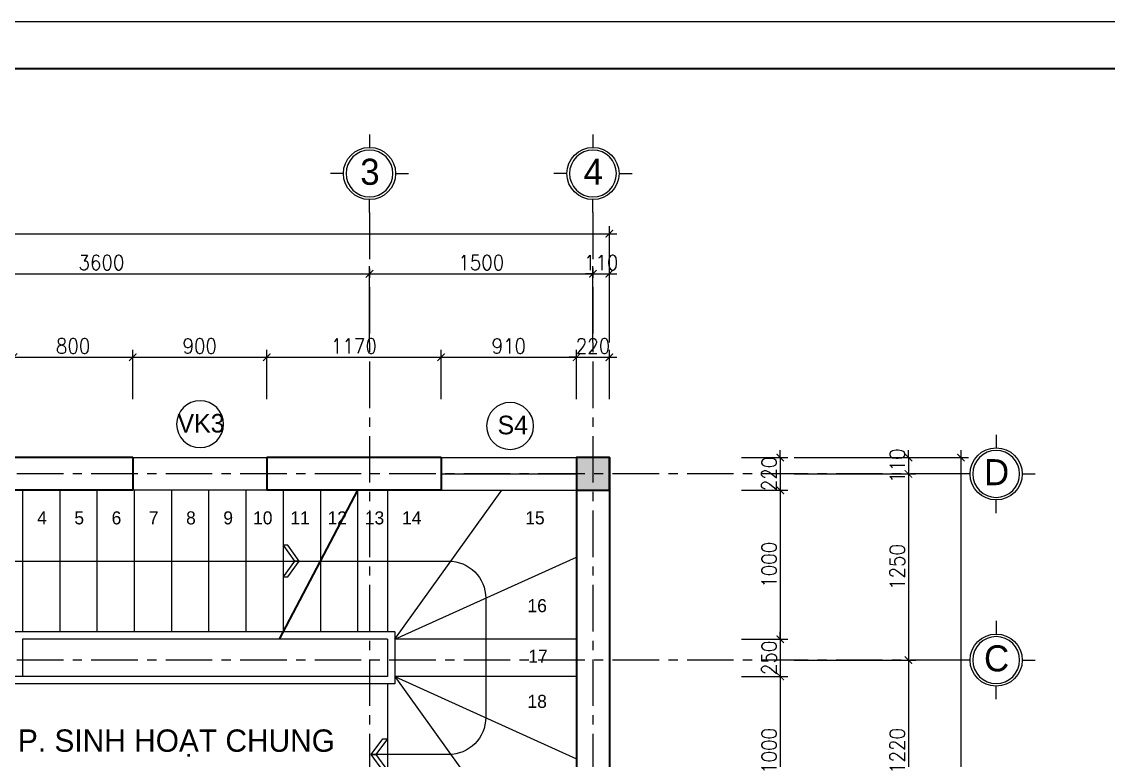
# Model space of a CAD drawing. Header units: millimetres. Extents: x -529782 to -142003, y -492574 to -273331.
# Drawn here: x -215026 to -207732, y -361484 to -356525 of the extents above; entities that cross this region are included whole.
import ezdxf
from ezdxf.enums import TextEntityAlignment as Align

# ---------------------------------------------------------------- set-up
doc = ezdxf.new("R2010")
doc.units = ezdxf.units.MM
doc.header["$LTSCALE"] = 500
doc.header["$MEASUREMENT"] = 0
doc.header["$PDMODE"] = 3
doc.linetypes.add('CENTER', pattern=[2, 1.25, -0.25, 0.25, -0.25])
doc.layers.get('0').update_dxf_attribs({"linetype": 'CONTINUOUS', "lineweight": 13})
doc.layers.get('Defpoints').update_dxf_attribs({"color": 255, "linetype": 'CONTINUOUS', "lineweight": 13})
for name, color, linetype, lineweight in [('1.cat 30', 30, 'CONTINUOUS', 35), ('1.cot', 2, 'CONTINUOUS', 35), ('2.thay 145', 145, 'CONTINUOUS', 18), ('3.manh 08', 8, 'CONTINUOUS', 9), ('4.dim 08', 8, 'CONTINUOUS', 13), ('7.tim 67', 67, 'CENTER', 9), ('9.text \xad white', 7, 'CONTINUOUS', 15), ('CA.thay 145', 145, 'CONTINUOUS', 18)]:
    doc.layers.add(name, color=color, linetype=linetype, lineweight=lineweight)
doc.styles.add('CA.JSC1', font='')
doc.styles.get("Standard").update_dxf_attribs({"font": 'txt.shx', "width": 0.9})
doc.styles.add('VnAvantH', font='')
doc.styles.get('CA.JSC1').set_extended_font_data('.VnAvantH')
doc.styles.get('VnAvantH').set_extended_font_data('.VnAvantH')
doc.dimstyles.new('CA 50', dxfattribs={"dimscale": 0, "dimtxt": 100, "dimasz": 50, "dimexe": 50, "dimexo": 0, "dimgap": 25, "dimtad": 1, "dimdec": 0, "dimzin": 0, "dimdsep": 46, "dimtxsty": 'Standard', "dimblk": 'ARCHTICK', "dimcen": 0.09, "dimdle": 50, "dimclrd": 256, "dimclre": 256, "dimclrt": 7, "dimadec": 0, "dimazin": 0, "dimtfac": 1, "dimtdec": 0, "dimtix": 1, "dimtmove": 2, "dimatfit": 3, "dimldrblk": 'DOT', "dimfxl": 1, "dimtolj": 1, "dimtzin": 0, "dimarcsym": 0})

# ---------------------------------------------------------------- blocks, each defined once
blk = doc.blocks.new('mui ten')
at = {"layer": '2.thay 145', "color": 2}
for points in [[(215.9530817739433, 213.65967309798), (154.2804254583607, 213.65967309798), (0, 0), (61.67265631558257, 0)], [(61.67265631558257, 0), (0, 0), (154.2804254583607, -213.6596730979509), (215.9530817739433, -213.6596730979509)]]:
    blk.add_lwpolyline(points, close=True, dxfattribs=at)
blk = doc.blocks.new('khung co loan')
at = {"layer": '1.cat 30'}
blk.add_lwpolyline([(1158.281703106128, -14553.47590842255), (1158.281703106128, -303.4759079545038), (20658.28170374641, -303.4759079545038), (20658.28170374641, -14553.47590842255)], close=True, dxfattribs=at)
at = {"layer": '3.manh 08'}
blk.add_lwpolyline([(0, -14850.00000048772), (21000.00000000023, -14850.00000048772), (21000.00000000023, -4.877219907939434e-07), (0, -4.877219907939434e-07)], close=True, dxfattribs=at)
blk = doc.blocks.new('A$C41BA5761')
at = {"layer": '2.thay 145'}
blk.add_lwpolyline([(839.9994073519047, 524.9998310285737, -3898660.642287513), (839.9994073521084, 525.0001542164828, 1.154242490888426e-06), (839.9994073524431, 524.9999926225864, 1.154242490888426e-06)], format="xyb", dxfattribs=at)
at = {"layer": '3.manh 08'}
for p, q in [((524.9994049160159, 1050.000159478077), (524.9994049160159, 875.0001713204256)), ((174.9994048396911, 525.0001523148676), (-0.000583361616008915, 525.0001523148676)), ((874.9994049923262, 525.0001523148676), (1049.999393193633, 525.0001523148676)), ((524.9994049160159, 0.0001831847475841641), (524.9994049160159, 175.000171342399))]:
    blk.add_line(p, q, dxfattribs=at)
blk.add_arc((524.9994049160159, 525.0001713313977), 349.9999999890093, 359.9999968883953, 359.9999381014106, dxfattribs=at)
blk = doc.blocks.new('_ArchTick')
at = {"color": 1, "linetype": 'ByBlock', "const_width": 0.150000081}
blk.add_lwpolyline([(-0.5000002699998731, -0.5000002699998731), (0.5000002699998731, 0.5000002699998731)], dxfattribs=at)
blk = doc.blocks.new('*D630')
at = {"layer": '7.tim 67', "linetype": 'Continuous', "lineweight": -2, "transparency": 16777216}
for p, q in [((4960.000000000058, 2483.999999999942), (8659.999999999302, 2483.999999999942)), ((5010.000000000058, 2022.499999999942), (5010.000000000058, 2533.999999999942)), ((8609.999999999302, 2022.499999999942), (8609.999999999302, 2533.999999999942))]:
    blk.add_line(p, q, dxfattribs=at)
at = {"layer": 'Defpoints', "color": 0, "linetype": 'Continuous', "transparency": 16777216}
for p in [(8609.999999999302, 2483.999999999942), (5010.000000000058, 2022.499999999942), (8609.999999999302, 2022.499999999942)]:
    blk.add_point(p, dxfattribs=at)
at = {"layer": '7.tim 67', "linetype": 'Continuous', "lineweight": -2, "transparency": 16777216, "xscale": 50, "yscale": 50, "zscale": 50, "rotation": 180}
blk.add_blockref('_ArchTick', (5010.000000000058, 2483.999999999942), dxfattribs=at)
at = {"layer": '7.tim 67', "linetype": 'Continuous', "lineweight": -2, "transparency": 16777216, "xscale": 50, "yscale": 50, "zscale": 50}
blk.add_blockref('_ArchTick', (8609.999999999302, 2483.999999999942), dxfattribs=at)
at = {"layer": '7.tim 67', "color": 7, "linetype": 'Continuous', "transparency": 16777216, "insert": (6809.99999999968, 2558.999999999942), "char_height": 100, "attachment_point": 5}
blk.add_mtext('\\A1;3600', dxfattribs=at)
blk = doc.blocks.new('_DOT')
at = {"color": 1, "linetype": 'ByBlock'}
blk.add_line((-0.5, 0), (-1, 0), dxfattribs=at)
at = {"color": 1, "linetype": 'ByBlock', "const_width": 0.5}
blk.add_lwpolyline([(-0.25, 0, 1), (0.25, 0, 1)], format="xyb", close=True, dxfattribs=at)
blk = doc.blocks.new('*D631')
at = {"layer": '7.tim 67', "linetype": 'Continuous', "lineweight": -2, "transparency": 16777216}
for p, q in [((8559.999999999302, 2483.999999999942), (10160.00000000006, 2483.999999999942)), ((8609.999999999302, 2022.499999999942), (8609.999999999302, 2533.999999999942)), ((10110.00000000006, 2022.499999999942), (10110.00000000006, 2533.999999999942))]:
    blk.add_line(p, q, dxfattribs=at)
at = {"layer": 'Defpoints', "color": 0, "linetype": 'Continuous', "transparency": 16777216}
for p in [(10110.00000000006, 2483.999999999942), (8609.999999999302, 2022.499999999942), (10110.00000000006, 2022.499999999942)]:
    blk.add_point(p, dxfattribs=at)
at = {"layer": '7.tim 67', "linetype": 'Continuous', "lineweight": -2, "transparency": 16777216, "xscale": 50, "yscale": 50, "zscale": 50, "rotation": 180}
blk.add_blockref('_ArchTick', (8609.999999999302, 2483.999999999942), dxfattribs=at)
at = {"layer": '7.tim 67', "linetype": 'Continuous', "lineweight": -2, "transparency": 16777216, "xscale": 50, "yscale": 50, "zscale": 50}
blk.add_blockref('_ArchTick', (10110.00000000006, 2483.999999999942), dxfattribs=at)
at = {"layer": '7.tim 67', "color": 7, "linetype": 'Continuous', "transparency": 16777216, "insert": (9359.99999999968, 2558.999999999942), "char_height": 100, "attachment_point": 5}
blk.add_mtext('\\A1;1500', dxfattribs=at)
blk = doc.blocks.new('*D632')
at = {"layer": '7.tim 67', "linetype": 'Continuous', "lineweight": -2, "transparency": 16777216}
for p, q in [((10110.00000000006, 2483.999999999942), (10060.00000000006, 2483.999999999942)), ((10110.00000000006, 2022.499999999942), (10110.00000000006, 2533.999999999942)), ((10110.00000000006, 2483.999999999942), (10220.00000000006, 2483.999999999942)), ((10220.00000000006, 2022.499999999942), (10220.00000000006, 2533.999999999942)), ((10220.00000000006, 2483.999999999942), (10270.00000000006, 2483.999999999942))]:
    blk.add_line(p, q, dxfattribs=at)
at = {"layer": 'Defpoints', "color": 0, "linetype": 'Continuous', "transparency": 16777216}
for p in [(10220.00000000006, 2483.999999999942), (10110.00000000006, 2022.499999999942), (10220.00000000006, 2022.499999999942)]:
    blk.add_point(p, dxfattribs=at)
at = {"layer": '7.tim 67', "linetype": 'Continuous', "lineweight": -2, "transparency": 16777216, "xscale": 50, "yscale": 50, "zscale": 50}
blk.add_blockref('_ArchTick', (10110.00000000006, 2483.999999999942), dxfattribs=at)
at = {"layer": '7.tim 67', "linetype": 'Continuous', "lineweight": -2, "transparency": 16777216, "xscale": 50, "yscale": 50, "zscale": 50, "rotation": 180}
blk.add_blockref('_ArchTick', (10220.00000000006, 2483.999999999942), dxfattribs=at)
at = {"layer": '7.tim 67', "color": 7, "linetype": 'Continuous', "transparency": 16777216, "insert": (10165.00000000006, 2558.999999999942), "char_height": 100, "attachment_point": 5}
blk.add_mtext('\\A1;110', dxfattribs=at)
blk = doc.blocks.new('*D633')
at = {"layer": '7.tim 67', "linetype": 'Continuous', "lineweight": -2, "transparency": 16777216}
for p, q in [((5.820766091346741e-11, 2022.499999999942), (5.825542213863416e-11, 2802.499999999942)), ((10220.00000000006, 2022.499999999942), (10220.00000000006, 2802.499999999942)), ((-49.99999999994175, 2752.499999999942), (10270.00000000006, 2752.499999999942))]:
    blk.add_line(p, q, dxfattribs=at)
at = {"layer": 'Defpoints', "color": 0, "linetype": 'Continuous', "transparency": 16777216}
for p in [(10220.00000000006, 2752.499999999942), (5.820766091346741e-11, 2022.499999999942), (10220.00000000006, 2022.499999999942)]:
    blk.add_point(p, dxfattribs=at)
at = {"layer": '7.tim 67', "linetype": 'Continuous', "lineweight": -2, "transparency": 16777216, "xscale": 50, "yscale": 50, "zscale": 50, "rotation": 180}
blk.add_blockref('_ArchTick', (5.825236052163629e-11, 2752.499999999942), dxfattribs=at)
at = {"layer": '7.tim 67', "linetype": 'Continuous', "lineweight": -2, "transparency": 16777216, "xscale": 50, "yscale": 50, "zscale": 50}
blk.add_blockref('_ArchTick', (10220.00000000006, 2752.499999999942), dxfattribs=at)
at = {"layer": '7.tim 67', "color": 7, "linetype": 'Continuous', "transparency": 16777216, "insert": (5110.000000000058, 2827.499999999942), "char_height": 100, "attachment_point": 5}
blk.add_mtext('\\A1;10220', dxfattribs=at)
blk = doc.blocks.new('*D646')
at = {"layer": '7.tim 67', "linetype": 'Continuous', "lineweight": -2, "transparency": 16777216}
for p, q in [((11460.49999999994, 1250.000000000058), (12277.99999999994, 1250.000000000058)), ((12227.99999999994, 1250.000000000058), (12227.99999999994, 1300.000000000058)), ((12227.99999999994, 1250.000000000058), (12227.99999999994, 1140.000000000058)), ((11460.49999999994, 1140.000000000058), (12277.99999999994, 1140.000000000058)), ((12227.99999999994, 1140.000000000058), (12227.99999999994, 1090.000000000058))]:
    blk.add_line(p, q, dxfattribs=at)
at = {"layer": 'Defpoints', "color": 0, "linetype": 'Continuous', "transparency": 16777216}
for p in [(11460.49999999994, 1250.000000000058), (11460.49999999994, 1140.000000000058), (12227.99999999994, 1140.000000000058)]:
    blk.add_point(p, dxfattribs=at)
at = {"layer": '7.tim 67', "linetype": 'Continuous', "lineweight": -2, "transparency": 16777216, "xscale": 50, "yscale": 50, "zscale": 50}
for p, rotation in [((12227.99999999994, 1250.000000000058), 270), ((12227.99999999994, 1140.000000000058), 90)]:
    blk.add_blockref('_ArchTick', p, dxfattribs=dict(at, rotation=rotation))
at = {"layer": '7.tim 67', "color": 7, "linetype": 'Continuous', "transparency": 16777216, "insert": (12152.99999999994, 1195.00000000006), "char_height": 100, "attachment_point": 5, "rotation": 90}
blk.add_mtext('\\A1;110', dxfattribs=at)
blk = doc.blocks.new('*D647')
at = {"layer": '7.tim 67', "linetype": 'Continuous', "lineweight": -2, "transparency": 16777216}
for p, q in [((12227.99999999994, 1190.000000000058), (12227.99999999994, -160.0000000000002)), ((11460.49999999994, 1140.000000000058), (12277.99999999994, 1140.000000000058)), ((11460.49999999994, -110), (12277.99999999994, -110.0000000000002))]:
    blk.add_line(p, q, dxfattribs=at)
at = {"layer": 'Defpoints', "color": 0, "linetype": 'Continuous', "transparency": 16777216}
for p in [(11460.49999999994, 1140.000000000058), (11460.49999999994, -110), (12227.99999999994, -110.0000000000002)]:
    blk.add_point(p, dxfattribs=at)
at = {"layer": '7.tim 67', "linetype": 'Continuous', "lineweight": -2, "transparency": 16777216, "xscale": 50, "yscale": 50, "zscale": 50}
for p, rotation in [((12227.99999999994, 1140.000000000058), 90), ((12227.99999999994, -110.0000000000002), 270)]:
    blk.add_blockref('_ArchTick', p, dxfattribs=dict(at, rotation=rotation))
at = {"layer": '7.tim 67', "color": 7, "linetype": 'Continuous', "transparency": 16777216, "insert": (12152.99999999994, 515.0000000000308), "char_height": 100, "attachment_point": 5, "rotation": 90}
blk.add_mtext('\\A1;1250', dxfattribs=at)
blk = doc.blocks.new('*D648')
at = {"layer": '7.tim 67', "linetype": 'Continuous', "lineweight": -2, "transparency": 16777216}
for p, q in [((12227.99999999994, -60.00000000000021), (12227.99999999994, -1379.999999999942)), ((11460.49999999994, -110), (12277.99999999994, -110.0000000000002)), ((11460.49999999994, -1329.999999999942), (12277.99999999994, -1329.999999999942))]:
    blk.add_line(p, q, dxfattribs=at)
at = {"layer": 'Defpoints', "color": 0, "linetype": 'Continuous', "transparency": 16777216}
for p in [(11460.49999999994, -110), (11460.49999999994, -1329.999999999942), (12227.99999999994, -1329.999999999942)]:
    blk.add_point(p, dxfattribs=at)
at = {"layer": '7.tim 67', "linetype": 'Continuous', "lineweight": -2, "transparency": 16777216, "xscale": 50, "yscale": 50, "zscale": 50}
for p, rotation in [((12227.99999999994, -110.0000000000002), 90), ((12227.99999999994, -1329.999999999942), 270)]:
    blk.add_blockref('_ArchTick', p, dxfattribs=dict(at, rotation=rotation))
at = {"layer": '7.tim 67', "color": 7, "linetype": 'Continuous', "transparency": 16777216, "insert": (12152.99999999994, -719.9999999999692), "char_height": 100, "attachment_point": 5, "rotation": 90}
blk.add_mtext('\\A1;1220', dxfattribs=at)
blk = doc.blocks.new('*D652')
at = {"layer": '7.tim 67', "linetype": 'Continuous', "lineweight": -2, "transparency": 16777216}
for p, q in [((11460.49999999994, 1250.000000000058), (12630.49999999994, 1250.000000000058)), ((12580.49999999994, 1300.000000000058), (12580.49999999994, -8269.999999999885)), ((11460.49999999994, -8219.999999999884), (12630.49999999994, -8219.999999999885))]:
    blk.add_line(p, q, dxfattribs=at)
at = {"layer": 'Defpoints', "color": 0, "linetype": 'Continuous', "transparency": 16777216}
for p in [(11460.49999999994, 1250.000000000058), (11460.49999999994, -8219.999999999884), (12580.49999999994, -8219.999999999885)]:
    blk.add_point(p, dxfattribs=at)
at = {"layer": '7.tim 67', "linetype": 'Continuous', "lineweight": -2, "transparency": 16777216, "xscale": 50, "yscale": 50, "zscale": 50}
for p, rotation in [((12580.49999999994, 1250.000000000058), 90), ((12580.49999999994, -8219.999999999885), 270)]:
    blk.add_blockref('_ArchTick', p, dxfattribs=dict(at, rotation=rotation))
at = {"layer": '7.tim 67', "color": 7, "linetype": 'Continuous', "transparency": 16777216, "insert": (12505.49999999994, -3484.999999999911), "char_height": 100, "attachment_point": 5, "rotation": 90}
blk.add_mtext('\\A1;9470', dxfattribs=at)
blk = doc.blocks.new('*D471')
at = {"layer": '4.dim 08', "lineweight": -2, "transparency": 16777216}
for p, q in [((-215081.4537180985, -359059), (-215081.4537180985, -358727.5)), ((-214281.4537180975, -359059), (-214281.4537180975, -358727.5)), ((-215131.4537180985, -358777.5), (-214231.4537180975, -358777.5))]:
    blk.add_line(p, q, dxfattribs=at)
at = {"layer": 'Defpoints', "color": 0, "transparency": 16777216}
for p in [(-214281.4537180975, -358777.5), (-215081.4537180985, -359059), (-214281.4537180975, -359059)]:
    blk.add_point(p, dxfattribs=at)
at = {"layer": '4.dim 08', "lineweight": -2, "transparency": 16777216, "xscale": 50, "yscale": 50, "zscale": 50, "rotation": 180}
blk.add_blockref('_ArchTick', (-215081.4537180985, -358777.5), dxfattribs=at)
at = {"layer": '4.dim 08', "lineweight": -2, "transparency": 16777216, "xscale": 50, "yscale": 50, "zscale": 50}
blk.add_blockref('_ArchTick', (-214281.4537180975, -358777.5), dxfattribs=at)
at = {"layer": '4.dim 08', "color": 7, "transparency": 16777216, "insert": (-214681.453718098, -358702.5), "char_height": 100, "attachment_point": 5}
blk.add_mtext('\\A1;800', dxfattribs=at)
blk = doc.blocks.new('*D472')
at = {"layer": '4.dim 08', "lineweight": -2, "transparency": 16777216}
for p, q in [((-212211.4537180975, -359059), (-212211.4537180975, -358727.5)), ((-211301.4537180976, -359059), (-211301.4537180976, -358727.5)), ((-212261.4537180975, -358777.5), (-211251.4537180976, -358777.5))]:
    blk.add_line(p, q, dxfattribs=at)
at = {"layer": 'Defpoints', "color": 0, "transparency": 16777216}
for p in [(-211301.4537180976, -358777.5), (-212211.4537180975, -359059), (-211301.4537180976, -359059)]:
    blk.add_point(p, dxfattribs=at)
at = {"layer": '4.dim 08', "lineweight": -2, "transparency": 16777216, "xscale": 50, "yscale": 50, "zscale": 50, "rotation": 180}
blk.add_blockref('_ArchTick', (-212211.4537180975, -358777.5), dxfattribs=at)
at = {"layer": '4.dim 08', "lineweight": -2, "transparency": 16777216, "xscale": 50, "yscale": 50, "zscale": 50}
blk.add_blockref('_ArchTick', (-211301.4537180976, -358777.5), dxfattribs=at)
at = {"layer": '4.dim 08', "color": 7, "transparency": 16777216, "insert": (-211756.4537180975, -358702.5), "char_height": 100, "attachment_point": 5}
blk.add_mtext('\\A1;910', dxfattribs=at)
blk = doc.blocks.new('*D473')
at = {"layer": '4.dim 08', "lineweight": -2, "transparency": 16777216}
for p, q in [((-211301.4537180976, -359059), (-211301.4537180976, -358727.5)), ((-211081.4537180976, -359059), (-211081.4537180976, -358727.5)), ((-211301.4537180976, -358777.5), (-211351.4537180976, -358777.5)), ((-211301.4537180976, -358777.5), (-211081.4537180976, -358777.5)), ((-211081.4537180976, -358777.5), (-211031.4537180976, -358777.5))]:
    blk.add_line(p, q, dxfattribs=at)
at = {"layer": 'Defpoints', "color": 0, "transparency": 16777216}
for p in [(-211081.4537180976, -358777.5), (-211301.4537180976, -359059), (-211081.4537180976, -359059)]:
    blk.add_point(p, dxfattribs=at)
at = {"layer": '4.dim 08', "lineweight": -2, "transparency": 16777216, "xscale": 50, "yscale": 50, "zscale": 50}
blk.add_blockref('_ArchTick', (-211301.4537180976, -358777.5), dxfattribs=at)
at = {"layer": '4.dim 08', "lineweight": -2, "transparency": 16777216, "xscale": 50, "yscale": 50, "zscale": 50, "rotation": 180}
blk.add_blockref('_ArchTick', (-211081.4537180976, -358777.5), dxfattribs=at)
at = {"layer": '4.dim 08', "color": 7, "transparency": 16777216, "insert": (-211191.4537180976, -358702.5), "char_height": 100, "attachment_point": 5}
blk.add_mtext('\\A1;220', dxfattribs=at)
blk = doc.blocks.new('*D475')
at = {"layer": '4.dim 08', "lineweight": -2, "transparency": 16777216}
for p, q in [((-214281.4537180975, -359059), (-214281.4537180975, -358727.5)), ((-213381.4537180975, -359059), (-213381.4537180975, -358727.5)), ((-214331.4537180975, -358777.5), (-213331.4537180975, -358777.5))]:
    blk.add_line(p, q, dxfattribs=at)
at = {"layer": 'Defpoints', "color": 0, "transparency": 16777216}
for p in [(-213381.4537180975, -358777.5), (-214281.4537180975, -359059), (-213381.4537180975, -359059)]:
    blk.add_point(p, dxfattribs=at)
at = {"layer": '4.dim 08', "lineweight": -2, "transparency": 16777216, "xscale": 50, "yscale": 50, "zscale": 50, "rotation": 180}
blk.add_blockref('_ArchTick', (-214281.4537180975, -358777.5), dxfattribs=at)
at = {"layer": '4.dim 08', "lineweight": -2, "transparency": 16777216, "xscale": 50, "yscale": 50, "zscale": 50}
blk.add_blockref('_ArchTick', (-213381.4537180975, -358777.5), dxfattribs=at)
at = {"layer": '4.dim 08', "color": 7, "transparency": 16777216, "insert": (-213831.4537180975, -358702.5), "char_height": 100, "attachment_point": 5}
blk.add_mtext('\\A1;900', dxfattribs=at)
blk = doc.blocks.new('*D476')
at = {"layer": '4.dim 08', "lineweight": -2, "transparency": 16777216}
for p, q in [((-213381.4537180975, -359059), (-213381.4537180975, -358727.5)), ((-212211.4537180975, -359059), (-212211.4537180975, -358727.5)), ((-213431.4537180975, -358777.5), (-212161.4537180975, -358777.5))]:
    blk.add_line(p, q, dxfattribs=at)
at = {"layer": 'Defpoints', "color": 0, "transparency": 16777216}
for p in [(-212211.4537180975, -358777.5), (-213381.4537180975, -359059), (-212211.4537180975, -359059)]:
    blk.add_point(p, dxfattribs=at)
at = {"layer": '4.dim 08', "lineweight": -2, "transparency": 16777216, "xscale": 50, "yscale": 50, "zscale": 50, "rotation": 180}
blk.add_blockref('_ArchTick', (-213381.4537180975, -358777.5), dxfattribs=at)
at = {"layer": '4.dim 08', "lineweight": -2, "transparency": 16777216, "xscale": 50, "yscale": 50, "zscale": 50}
blk.add_blockref('_ArchTick', (-212211.4537180975, -358777.5), dxfattribs=at)
at = {"layer": '4.dim 08', "color": 7, "transparency": 16777216, "insert": (-212796.4537180975, -358702.5), "char_height": 100, "attachment_point": 5}
blk.add_mtext('\\A1;1170', dxfattribs=at)
blk = doc.blocks.new('*D484')
at = {"layer": '4.dim 08', "lineweight": -2, "transparency": 16777216}
for p, q in [((-209933.9826594838, -359450.9999999998), (-209933.9826594838, -359400.9999999998)), ((-210193.7631743993, -359450.9999999998), (-209883.9826594838, -359450.9999999998)), ((-209933.9826594838, -359450.9999999998), (-209933.9826594838, -359670.9999999998)), ((-210193.7631743993, -359670.9999999998), (-209883.9826594838, -359670.9999999998)), ((-209933.9826594838, -359670.9999999998), (-209933.9826594838, -359720.9999999998))]:
    blk.add_line(p, q, dxfattribs=at)
at = {"layer": 'Defpoints', "color": 0, "transparency": 16777216}
for p in [(-210193.7631743993, -359450.9999999998), (-210193.7631743993, -359670.9999999998), (-209933.9826594838, -359670.9999999998)]:
    blk.add_point(p, dxfattribs=at)
at = {"layer": '4.dim 08', "lineweight": -2, "transparency": 16777216, "xscale": 50, "yscale": 50, "zscale": 50}
for p, rotation in [((-209933.9826594838, -359450.9999999998), 270), ((-209933.9826594838, -359670.9999999998), 90)]:
    blk.add_blockref('_ArchTick', p, dxfattribs=dict(at, rotation=rotation))
at = {"layer": '4.dim 08', "color": 7, "transparency": 16777216, "insert": (-210008.9826594837, -359560.9999999998), "char_height": 100, "attachment_point": 5, "rotation": 90}
blk.add_mtext('\\A1;220', dxfattribs=at)
blk = doc.blocks.new('*D485')
at = {"layer": '4.dim 08', "lineweight": -2, "transparency": 16777216}
for p, q in [((-209933.9826594838, -359620.9999999998), (-209933.9826594838, -360720.9999999998)), ((-210193.7631743993, -359670.9999999998), (-209883.9826594838, -359670.9999999998)), ((-210193.7631743993, -360670.9999999998), (-209883.9826594838, -360670.9999999998))]:
    blk.add_line(p, q, dxfattribs=at)
at = {"layer": 'Defpoints', "color": 0, "transparency": 16777216}
for p in [(-210193.7631743993, -359670.9999999998), (-210193.7631743993, -360670.9999999998), (-209933.9826594838, -360670.9999999998)]:
    blk.add_point(p, dxfattribs=at)
at = {"layer": '4.dim 08', "lineweight": -2, "transparency": 16777216, "xscale": 50, "yscale": 50, "zscale": 50}
for p, rotation in [((-209933.9826594838, -359670.9999999998), 90), ((-209933.9826594838, -360670.9999999998), 270)]:
    blk.add_blockref('_ArchTick', p, dxfattribs=dict(at, rotation=rotation))
at = {"layer": '4.dim 08', "color": 7, "transparency": 16777216, "insert": (-210008.9826594837, -360170.9999999998), "char_height": 100, "attachment_point": 5, "rotation": 90}
blk.add_mtext('\\A1;1000', dxfattribs=at)
blk = doc.blocks.new('*D486')
at = {"layer": '4.dim 08', "lineweight": -2, "transparency": 16777216}
for p, q in [((-209933.9826594838, -360670.9999999998), (-209933.9826594838, -360620.9999999998)), ((-210193.7631743993, -360670.9999999998), (-209883.9826594838, -360670.9999999998)), ((-209933.9826594838, -360670.9999999998), (-209933.9826594838, -360920.9999999998)), ((-210193.7631743993, -360920.9999999998), (-209883.9826594838, -360920.9999999998)), ((-209933.9826594838, -360920.9999999998), (-209933.9826594838, -360970.9999999998))]:
    blk.add_line(p, q, dxfattribs=at)
at = {"layer": 'Defpoints', "color": 0, "transparency": 16777216}
for p in [(-210193.7631743993, -360670.9999999998), (-210193.7631743993, -360920.9999999998), (-209933.9826594838, -360920.9999999998)]:
    blk.add_point(p, dxfattribs=at)
at = {"layer": '4.dim 08', "lineweight": -2, "transparency": 16777216, "xscale": 50, "yscale": 50, "zscale": 50}
for p, rotation in [((-209933.9826594838, -360670.9999999998), 270), ((-209933.9826594838, -360920.9999999998), 90)]:
    blk.add_blockref('_ArchTick', p, dxfattribs=dict(at, rotation=rotation))
at = {"layer": '4.dim 08', "color": 7, "transparency": 16777216, "insert": (-210008.9826594837, -360795.9999999998), "char_height": 100, "attachment_point": 5, "rotation": 90}
blk.add_mtext('\\A1;250', dxfattribs=at)
blk = doc.blocks.new('*D487')
at = {"layer": '4.dim 08', "lineweight": -2, "transparency": 16777216}
for p, q in [((-210193.7631743993, -360920.9999999998), (-209883.9826594838, -360920.9999999998)), ((-209933.9826594838, -360870.9999999998), (-209933.9826594838, -361970.9999999998)), ((-210193.7631743993, -361920.9999999998), (-209883.9826594838, -361920.9999999998))]:
    blk.add_line(p, q, dxfattribs=at)
at = {"layer": 'Defpoints', "color": 0, "transparency": 16777216}
for p in [(-210193.7631743993, -360920.9999999998), (-210193.7631743993, -361920.9999999998), (-209933.9826594838, -361920.9999999998)]:
    blk.add_point(p, dxfattribs=at)
at = {"layer": '4.dim 08', "lineweight": -2, "transparency": 16777216, "xscale": 50, "yscale": 50, "zscale": 50}
for p, rotation in [((-209933.9826594838, -360920.9999999998), 90), ((-209933.9826594838, -361920.9999999998), 270)]:
    blk.add_blockref('_ArchTick', p, dxfattribs=dict(at, rotation=rotation))
at = {"layer": '4.dim 08', "color": 7, "transparency": 16777216, "insert": (-210008.9826594837, -361420.9999999998), "char_height": 100, "attachment_point": 5, "rotation": 90}
blk.add_mtext('\\A1;1000', dxfattribs=at)
blk = doc.blocks.new('sdfdggh')
at = {"layer": '7.tim 67', "ltscale": 0.5}
for p, q in [((8609.999999999302, 2894.499999999942), (8609.999999999302, -9823.000000000058)), ((10110.00000000006, 2894.499999999942), (10110.00000000006, -9823.000000000058)), ((12554.49999999994, 1140.000000000058), (-2632.000000000058, 1140.000000000058)), ((12554.49999999994, -110), (-2632.000000000058, -110))]:
    blk.add_line(p, q, dxfattribs=at)
at = {"layer": '2.thay 145', "xscale": 0.5, "yscale": 0.5, "zscale": 0.5}
for p in [(8347.500297541264, 2894.499908407568), (9847.500297542021, 2894.499908407568), (12554.50029168074, 877.4999238426099), (12554.50029168074, -372.5000761574483)]:
    blk.add_blockref('A$C41BA5761', p, dxfattribs=at)
at = {"layer": '9.text \xad white', "style": 'CA.JSC1'}
for s, p in [('3', (8612.750316521968, 3168.749930287537)), ('4', (10112.75031652272, 3168.749930287537)), ('d', (12819.75031066133, 1151.749945722579)), ('c', (12819.75031066133, -98.25005427747965))]:
    blk.add_text(s, height=174.9999882000658, dxfattribs=at).set_placement(p, align=Align.MIDDLE)
at = {"layer": '7.tim 67', "color": 9, "linetype": 'Continuous'}
for base, p1, p2, picture, middle in [((10220.00000000006, 2752.499999999942), (5.820766091346741e-11, 2022.499999999942), (10220.00000000006, 2022.499999999942), '*D633', (5110.000000000058, 2827.499999999942)), ((8609.999999999302, 2483.999999999942), (5010.000000000058, 2022.499999999942), (8609.999999999302, 2022.499999999942), '*D630', (6809.99999999968, 2558.999999999942)), ((10110.00000000006, 2483.999999999942), (8609.999999999302, 2022.499999999942), (10110.00000000006, 2022.499999999942), '*D631', (9359.99999999968, 2558.999999999942)), ((10220.00000000006, 2483.999999999942), (10110.00000000006, 2022.499999999942), (10220.00000000006, 2022.499999999942), '*D632', (10165.00000000006, 2558.999999999942))]:
    dim = blk.add_linear_dim(base=base, p1=p1, p2=p2, dimstyle='CA 50', override={"dimscale": 1}, dxfattribs=at)
    dim.commit()
    dim.dimension.update_dxf_attribs({"geometry": picture, "text_midpoint": middle})
for base, p1, p2, picture, middle in [((12227.99999999994, 1140.000000000058), (11460.49999999994, 1250.000000000058), (11460.49999999994, 1140.000000000058), '*D646', (12152.99999999994, 1195.00000000006)), ((12580.49999999994, -8219.999999999885), (11460.49999999994, 1250.000000000058), (11460.49999999994, -8219.999999999884), '*D652', (12505.49999999994, -3484.999999999911)), ((12227.99999999994, -110.0000000000002), (11460.49999999994, 1140.000000000058), (11460.49999999994, -110), '*D647', (12152.99999999994, 515.0000000000308)), ((12227.99999999994, -1329.999999999942), (11460.49999999994, -110), (11460.49999999994, -1329.999999999942), '*D648', (12152.99999999994, -719.9999999999692))]:
    dim = blk.add_linear_dim(base=base, p1=p1, p2=p2, angle=90, dimstyle='CA 50', override={"dimscale": 1}, dxfattribs=at)
    dim.commit()
    dim.dimension.update_dxf_attribs({"geometry": picture, "text_midpoint": middle})

msp = doc.modelspace()

# ---------------------------------------------------------------- hatches: boundary and pattern name
at = {"layer": '1.cot'}
msp.add_hatch(color=256, dxfattribs=at).paths.add_polyline_path([(-211081.4537180976, -359450.9999999998), (-211301.4537180976, -359450.9999999998), (-211301.4537180976, -359670.9999999998), (-211081.4537180976, -359670.9999999998)])

# ---------------------------------------------------------------- linework, layer by layer
at = {"layer": '1.cat 30'}
for p, q in [((-214281.4537180975, -359450.9999999998), (-215081.4537180976, -359450.9999999998)), ((-214281.4537180975, -359450.9999999998), (-214281.4537180975, -359670.9999999998)), ((-213381.4537180975, -359450.9999999998), (-213381.4537180975, -359670.9999999998)), ((-212211.4537180975, -359450.9999999997), (-213381.4537180975, -359450.9999999998)), ((-212211.4537180975, -359450.9999999997), (-212211.4537180975, -359670.9999999999)), ((-211301.4537180976, -359450.9999999998), (-211301.4537180976, -359450.9999999998)), ((-211301.4537180976, -359450.9999999998), (-211301.4537180976, -359670.9999999998)), ((-211081.4537180976, -359450.9999999998), (-211081.4537180976, -365210.9999999999)), ((-214281.4537180975, -359670.9999999998), (-215081.4537180976, -359670.9999999998)), ((-212211.4537180975, -359670.9999999998), (-213381.4537180975, -359670.9999999998)), ((-212771.4537180975, -359670.9999999998), (-213297.7695075712, -360670.9999999998)), ((-211301.4537180976, -359670.9999999998), (-211301.4537180975, -361920.9999999997)), ((-211301.4537180976, -359670.9999999998), (-211301.4537180976, -359670.9999999998))]:
    msp.add_line(p, q, dxfattribs=at)
at = {"layer": '1.cot'}
msp.add_lwpolyline([(-211301.4537180976, -359670.9999999998), (-211081.4537180976, -359670.9999999998), (-211081.4537180976, -359450.9999999998), (-211301.4537180976, -359450.9999999998)], close=True, dxfattribs=at)
at = {"layer": '3.manh 08'}
for points in [[(-213671.5527611464, -359227.0492327421, -3898660.642287513), (-213671.5527611463, -359227.0490711481, 1.154242490888426e-06), (-213671.5527611462, -359227.049151945, 1.154242490888426e-06)], [(-211590.4035355403, -359238.9311309059, -3898660.642287513), (-211590.4035355402, -359238.9309693119, 1.154242490888426e-06), (-211590.40353554, -359238.9310501089, 1.154242490888426e-06)]]:
    msp.add_lwpolyline(points, format="xyb", dxfattribs=at)
at = {"layer": '4.dim 08'}
for points in [[(-215601.4537180976, -360920.9999999998), (-215601.4537180976, -360395.9999999998, -0.414213562373095), (-215351.4537180976, -360145.9999999998), (-213271.4537180975, -360145.9999999998)], [(-213271.4537180975, -360145.9999999998), (-212161.4537180975, -360145.9999999998, -0.414213562373095), (-211911.4537180975, -360395.9999999998), (-211911.4537180975, -361195.9999999998, -0.414213562373095), (-212161.4537180975, -361445.9999999998), (-212648.5939308267, -361445.9999999998)]]:
    msp.add_lwpolyline(points, format="xyb", dxfattribs=at)
at = {"layer": 'CA.thay 145'}
for p, q in [((-214281.4537180975, -359450.9999999998), (-213381.4537180975, -359450.9999999998)), ((-212211.4537180975, -359450.9999999997), (-211301.4537180976, -359450.9999999997)), ((-212211.4537180975, -359560.9999999998), (-211301.4537180976, -359560.9999999998)), ((-215021.4537180976, -359670.9999999998), (-215021.4537180976, -360620.9999999998)), ((-214771.4537180975, -359670.9999999998), (-214771.4537180974, -360620.9999999998)), ((-214521.4537180975, -359670.9999999998), (-214521.4537180975, -360620.9999999998)), ((-213381.4537180975, -359670.9999999998), (-214281.4537180975, -359670.9999999998)), ((-214271.4537180975, -359670.9999999998), (-214271.4537180975, -360620.9999999998)), ((-214021.4537180975, -359670.9999999998), (-214021.4537180975, -360620.9999999998)), ((-213771.4537180975, -359670.9999999998), (-213771.4537180975, -360620.9999999998)), ((-213521.4537180975, -359670.9999999998), (-213521.4537180975, -360620.9999999998)), ((-213271.4537180975, -359670.9999999998), (-213271.4537180975, -360620.9999999998)), ((-213021.4537180975, -359670.9999999998), (-213021.4537180975, -360145.9999999998)), ((-212771.4537180975, -359670.9999999998), (-212771.4537180975, -360620.9999999998)), ((-212571.4537180975, -359670.9999999998), (-212571.4537180975, -360620.9999999998)), ((-212521.4537180976, -360670.9999999999), (-211803.9526012261, -359670.9999999998)), ((-212211.4537180975, -359670.9999999998), (-211301.4537180976, -359670.9999999998)), ((-212521.4537180975, -360670.9999999998), (-211301.4537180976, -360119.1099044491)), ((-213021.4537180975, -360145.9999999998), (-213021.4537180975, -360620.9999999998)), ((-213271.4537180975, -360620.9999999998), (-215071.4537180976, -360620.9999999998)), ((-212521.4537180975, -360620.9999999998), (-213271.4537180975, -360620.9999999998)), ((-212521.4537180975, -360620.9999999999), (-212521.4537180975, -360970.9999999999)), ((-215021.4537180976, -360670.9999999998), (-215021.4537180976, -360920.9999999997)), ((-213297.7695075712, -360670.9999999998), (-215021.4537180976, -360670.9999999998)), ((-212571.4537180975, -360670.9999999998), (-213297.7695075712, -360670.9999999998)), ((-212571.4537180975, -360670.9999999998), (-212571.4537180975, -360920.9999999999)), ((-211301.4537180976, -360670.9999999998), (-212521.4537180975, -360670.9999999998)), ((-212571.4537180975, -360920.9999999999), (-216181.4537180976, -360920.9999999998)), ((-214971.4537180974, -360920.9999999997), (-215021.4537180976, -360920.9999999997)), ((-211301.4537180976, -360920.9999999998), (-212521.4537180975, -360920.9999999998)), ((-212521.4537180975, -360920.9999999998), (-211301.4537180976, -361472.8900955505)), ((-212521.4537180976, -360920.9999999998), (-211803.9526012261, -361920.9999999998)), ((-212521.4537180975, -360970.9999999999), (-216181.4537180976, -360970.9999999999)), ((-212571.4537180975, -360970.9999999999), (-212571.4537180975, -361920.9999999998))]:
    msp.add_line(p, q, dxfattribs=at)

# ---------------------------------------------------------------- block references
at = {"layer": '2.thay 145', "xscale": 1.034937242569868, "yscale": 1.034937242628075, "zscale": 1.034937242583367}
msp.add_blockref('khung co loan', (-226631.9548920451, -356524.758471216), dxfattribs=at)
at = {"layer": '2.thay 145', "yscale": 0.5, "rotation": 180}
for p, xscale, zscale in [((-213163.4771772104, -360145.9999999998), 0.5, 0.5), ((-212679.4302589844, -361445.9999999998), -0.5, 0.5000000000000001)]:
    msp.add_blockref('mui ten', p, dxfattribs=dict(at, xscale=xscale, zscale=zscale))
at = {"layer": '4.dim 08', "color": 251}
msp.add_blockref('sdfdggh', (-221301.4537180977, -360700.9999999998), dxfattribs=at)

# ---------------------------------------------------------------- texts
at = {"layer": '9.text \xad white'}
for s, height, style, p in [('vk3', 124.999999999455, 'VnAvantH', (-213980.5825678587, -359283.1868865318)), ('s4', 124.999999999455, 'VnAvantH', (-211831.9990361433, -359295.0687846956)), ('4', 87.49999999961852, 'VnAvantH', (-214923.05597185, -359899.7455064543)), ('5', 87.49999999961852, 'VnAvantH', (-214673.0559718499, -359899.7455064543)), ('6', 87.49999999961852, 'VnAvantH', (-214423.0559718499, -359899.7455064543)), ('7', 87.49999999961852, 'VnAvantH', (-214173.0559718499, -359899.7455064543)), ('8', 87.49999999961852, 'VnAvantH', (-213923.0559718499, -359899.7455064543)), ('9', 87.49999999961852, 'VnAvantH', (-213673.0559718499, -359899.7455064543)), ('10', 87.49999999961852, 'VnAvantH', (-213473.0559718499, -359899.7455064543)), ('11', 87.49999999961852, 'VnAvantH', (-213223.0559718499, -359899.7455064543)), ('12', 87.49999999961852, 'VnAvantH', (-212973.0559718499, -359899.7455064543)), ('13', 87.49999999961852, 'VnAvantH', (-212723.0559718499, -359899.7455064543)), ('14', 87.49999999961852, 'VnAvantH', (-212473.0559718499, -359899.7455064543)), ('15', 87.49999999961852, 'VnAvantH', (-211646.0559718499, -359899.7455064543)), ('16', 87.49999999961852, 'VnAvantH', (-211631.0559718499, -360489.2455064543)), ('17', 87.49999999961852, 'VnAvantH', (-211625.5559718499, -360828.7455064543)), ('18', 87.49999999961852, 'VnAvantH', (-211631.0559718499, -361131.7455064543)), ('p. sinh ho¹t chung', 150, 'CA.JSC1', (-215052.0993693763, -361426.6656239377))]:
    msp.add_text(s, height=height, dxfattribs=dict(at, style=style)).set_placement(p)

# ---------------------------------------------------------------- dimensions: what is measured, and where the dimension line sits
at = {"layer": '4.dim 08'}
for base, p1, p2, picture, middle in [((-214281.4537180975, -358777.5), (-215081.4537180985, -359059), (-214281.4537180975, -359059), '*D471', (-214681.453718098, -358702.5)), ((-213381.4537180975, -358777.5), (-214281.4537180975, -359059), (-213381.4537180975, -359059), '*D475', (-213831.4537180975, -358702.5)), ((-212211.4537180975, -358777.5), (-213381.4537180975, -359059), (-212211.4537180975, -359059), '*D476', (-212796.4537180975, -358702.5)), ((-211301.4537180976, -358777.5), (-212211.4537180975, -359059), (-211301.4537180976, -359059), '*D472', (-211756.4537180975, -358702.5)), ((-211081.4537180976, -358777.5), (-211301.4537180976, -359059), (-211081.4537180976, -359059), '*D473', (-211191.4537180976, -358702.5))]:
    dim = msp.add_linear_dim(base=base, p1=p1, p2=p2, dimstyle='CA 50', override={"dimscale": 1}, dxfattribs=at)
    dim.commit()
    dim.dimension.update_dxf_attribs({"geometry": picture, "text_midpoint": middle})
for base, p1, p2, picture, middle in [((-209933.9826594838, -359670.9999999998), (-210193.7631743993, -359450.9999999998), (-210193.7631743993, -359670.9999999998), '*D484', (-210008.9826594837, -359560.9999999998)), ((-209933.9826594838, -360670.9999999998), (-210193.7631743993, -359670.9999999998), (-210193.7631743993, -360670.9999999998), '*D485', (-210008.9826594837, -360170.9999999998)), ((-209933.9826594838, -360920.9999999998), (-210193.7631743993, -360670.9999999998), (-210193.7631743993, -360920.9999999998), '*D486', (-210008.9826594837, -360795.9999999998)), ((-209933.9826594838, -361920.9999999998), (-210193.7631743993, -360920.9999999998), (-210193.7631743993, -361920.9999999998), '*D487', (-210008.9826594837, -361420.9999999998))]:
    dim = msp.add_linear_dim(base=base, p1=p1, p2=p2, angle=90, dimstyle='CA 50', override={"dimscale": 1}, dxfattribs=at)
    dim.commit()
    dim.dimension.update_dxf_attribs({"geometry": picture, "text_midpoint": middle})

doc.saveas('drawing.dxf')
